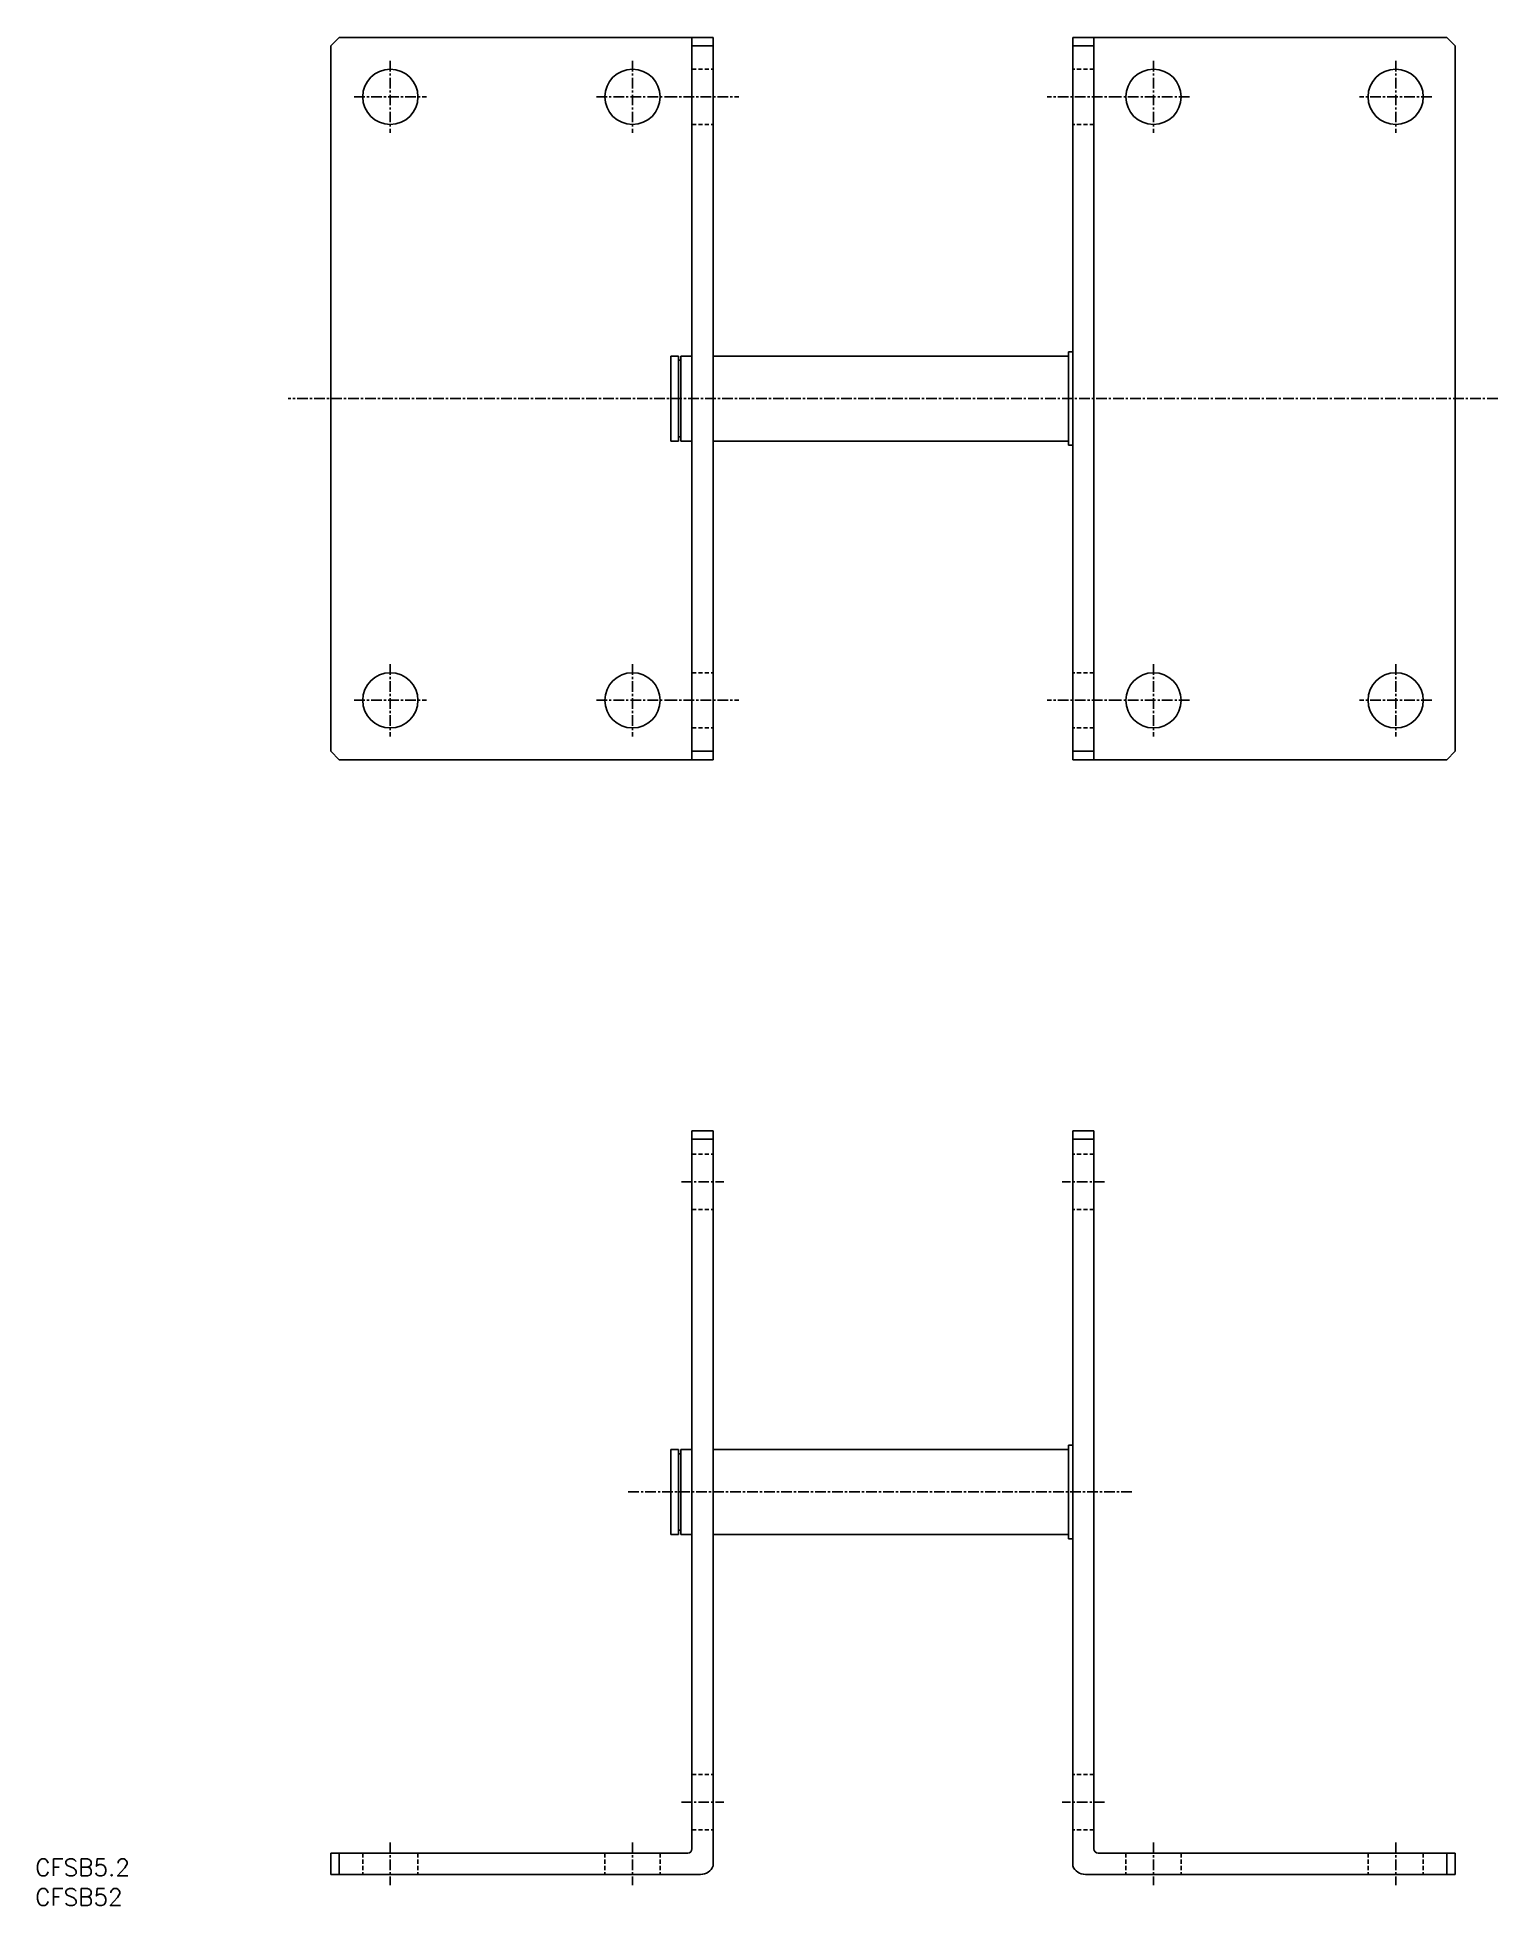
# Model space of a CAD drawing. Extents: x 43 to 215, y 40 to 259.
import ezdxf

# ---------------------------------------------------------------- set-up
doc = ezdxf.new("R2010")
doc.units = 0
doc.linetypes.add('CENTER', pattern=[2, 1.25, -0.25, 0.25, -0.25])
doc.linetypes.add('DASHED', pattern=[0.75, 0.5, -0.25])
doc.layers.get('0').update_dxf_attribs({"linetype": 'CONTINUOUS'})
doc.layers.add('CENTER', color=1, linetype='CENTER')
doc.styles.get("Standard").update_dxf_attribs({"font": 'txt.shx', "bigfont": 'extfont.shx'})

msp = doc.modelspace()

# ---------------------------------------------------------------- linework, layer by layer
at = {"color": 7, "linetype": 'CONTINUOUS'}
for p, q in [((78.74, 259.39), (77.74, 258.39)), ((78.74, 259.39), (122.74, 259.39)), ((120.24, 259.39), (120.24, 174.39)), ((122.74, 259.39), (122.74, 174.39)), ((165.04, 259.39), (165.04, 174.39)), ((209.04, 259.39), (165.04, 259.39)), ((167.54, 259.39), (167.54, 174.39)), ((209.04, 259.39), (210.04, 258.39)), ((77.74, 258.39), (77.74, 175.39)), ((120.24, 258.39), (122.74, 258.39)), ((167.54, 258.39), (165.04, 258.39)), ((210.04, 258.39), (210.04, 175.39)), ((164.54, 222.39), (164.54, 211.39)), ((164.54, 222.39), (165.04, 222.39)), ((117.74, 221.89), (118.64, 221.89)), ((117.74, 221.89), (117.74, 211.89)), ((118.64, 221.89), (118.64, 211.89)), ((118.64, 221.39), (118.94, 221.39)), ((118.94, 221.89), (118.94, 211.89)), ((118.94, 221.89), (120.24, 221.89)), ((122.74, 221.89), (164.54, 221.89)), ((117.74, 211.89), (118.64, 211.89)), ((118.64, 212.39), (118.94, 212.39)), ((118.94, 211.89), (120.24, 211.89)), ((122.74, 211.89), (164.54, 211.89)), ((164.54, 211.39), (165.04, 211.39)), ((77.74, 175.39), (78.74, 174.39)), ((78.74, 174.39), (122.74, 174.39)), ((120.24, 175.39), (122.74, 175.39)), ((167.54, 175.39), (165.04, 175.39)), ((209.04, 174.39), (165.04, 174.39)), ((210.04, 175.39), (209.04, 174.39)), ((120.24, 130.75), (122.74, 130.75)), ((120.24, 46.25), (120.24, 130.75)), ((120.24, 129.75), (122.74, 129.75)), ((122.74, 44.25), (122.74, 130.75)), ((167.54, 130.75), (165.04, 130.75)), ((165.04, 44.25), (165.04, 130.75)), ((167.54, 129.75), (165.04, 129.75)), ((167.54, 46.25), (167.54, 130.75)), ((117.74, 93.25), (117.74, 83.25)), ((117.74, 93.25), (118.64, 93.25)), ((118.64, 93.25), (118.64, 83.25)), ((118.64, 92.75), (118.94, 92.75)), ((118.94, 93.25), (120.24, 93.25)), ((118.94, 93.25), (118.94, 83.25)), ((122.74, 93.25), (164.54, 93.25)), ((164.54, 93.75), (165.04, 93.75)), ((164.54, 93.75), (164.54, 82.75)), ((118.64, 83.75), (118.94, 83.75)), ((117.74, 83.25), (118.64, 83.25)), ((118.94, 83.25), (120.24, 83.25)), ((122.74, 83.25), (164.54, 83.25)), ((164.54, 82.75), (165.04, 82.75)), ((119.74, 45.75), (77.74, 45.75)), ((77.74, 45.75), (77.74, 43.25)), ((78.74, 45.75), (78.74, 43.25)), ((168.04, 45.75), (210.04, 45.75)), ((209.04, 45.75), (209.04, 43.25)), ((210.04, 45.75), (210.04, 43.25)), ((121.24, 43.25), (77.74, 43.25)), ((166.54, 43.25), (210.04, 43.25))]:
    msp.add_line(p, q, dxfattribs=at)
at = {"color": 3, "linetype": 'DASHED'}
for p, q in [((120.24, 255.64), (122.74, 255.64)), ((167.54, 255.64), (165.04, 255.64)), ((120.24, 249.14), (122.74, 249.14)), ((167.54, 249.14), (165.04, 249.14)), ((120.24, 184.64), (122.74, 184.64)), ((167.54, 184.64), (165.04, 184.64)), ((120.24, 178.14), (122.74, 178.14)), ((167.54, 178.14), (165.04, 178.14))]:
    msp.add_line(p, q, dxfattribs=at)
at = {"color": 7, "linetype": 'CONTINUOUS'}
for centre in [(84.74, 252.39), (113.24, 252.39), (174.54, 252.39), (203.04, 252.39), (84.74, 181.39), (113.24, 181.39), (174.54, 181.39), (203.04, 181.39)]:
    msp.add_circle(centre, 3.25, dxfattribs=at)
for centre, radius, start, end in [((119.74, 46.25), 0.5, 270, 0), ((168.04, 46.25), 0.5, 180, 270), ((121.3, 44.79), 1.53, 267.6884, 339.6917), ((166.47, 44.79), 1.53, 200.3083, 272.3116)]:
    msp.add_arc(centre, radius, start, end, dxfattribs=at)
at = {"layer": 'CENTER', "color": 1, "linetype": 'CENTER'}
for p, q in [((84.74, 256.64), (84.74, 248.14)), ((113.24, 256.64), (113.24, 248.14)), ((174.54, 256.64), (174.54, 248.14)), ((203.04, 256.64), (203.04, 248.14)), ((80.49, 252.39), (88.99, 252.39)), ((108.99, 252.39), (117.49, 252.39)), ((117.24, 252.39), (125.74, 252.39)), ((170.54, 252.39), (162.04, 252.39)), ((178.79, 252.39), (170.29, 252.39)), ((207.29, 252.39), (198.79, 252.39)), ((215.04, 216.89), (72.74, 216.89)), ((84.74, 185.64), (84.74, 177.14)), ((113.24, 185.64), (113.24, 177.14)), ((174.54, 185.64), (174.54, 177.14)), ((203.04, 185.64), (203.04, 177.14)), ((80.49, 181.39), (88.99, 181.39)), ((108.99, 181.39), (117.49, 181.39)), ((117.24, 181.39), (125.74, 181.39)), ((170.54, 181.39), (162.04, 181.39)), ((178.79, 181.39), (170.29, 181.39)), ((207.29, 181.39), (198.79, 181.39)), ((118.99, 124.75), (123.99, 124.75)), ((168.79, 124.75), (163.79, 124.75)), ((112.74, 88.25), (172.04, 88.25)), ((118.99, 51.75), (123.99, 51.75)), ((168.79, 51.75), (163.79, 51.75)), ((84.74, 47), (84.74, 42)), ((113.24, 47), (113.24, 42)), ((174.54, 47), (174.54, 42)), ((203.04, 47), (203.04, 42))]:
    msp.add_line(p, q, dxfattribs=at)
at = {"layer": 'CENTER', "color": 3, "linetype": 'DASHED'}
for p, q in [((120.24, 128), (122.74, 128)), ((167.54, 128), (165.04, 128)), ((120.24, 121.5), (122.74, 121.5)), ((167.54, 121.5), (165.04, 121.5)), ((120.24, 55), (122.74, 55)), ((167.54, 55), (165.04, 55)), ((120.24, 48.5), (122.74, 48.5)), ((167.54, 48.5), (165.04, 48.5)), ((81.49, 45.75), (81.49, 43.25)), ((87.99, 45.75), (87.99, 43.25)), ((109.99, 45.75), (109.99, 43.25)), ((116.49, 45.75), (116.49, 43.25)), ((171.29, 45.75), (171.29, 43.25)), ((177.79, 45.75), (177.79, 43.25)), ((199.79, 45.75), (199.79, 43.25)), ((206.29, 45.75), (206.29, 43.25))]:
    msp.add_line(p, q, dxfattribs=at)

# ---------------------------------------------------------------- texts
for s, p in [('CFSB5.2', (42.96, 43.07)), ('CFSB52', (42.96, 39.58))]:
    msp.add_text(s, height=2).set_placement(p)

doc.saveas('drawing.dxf')
